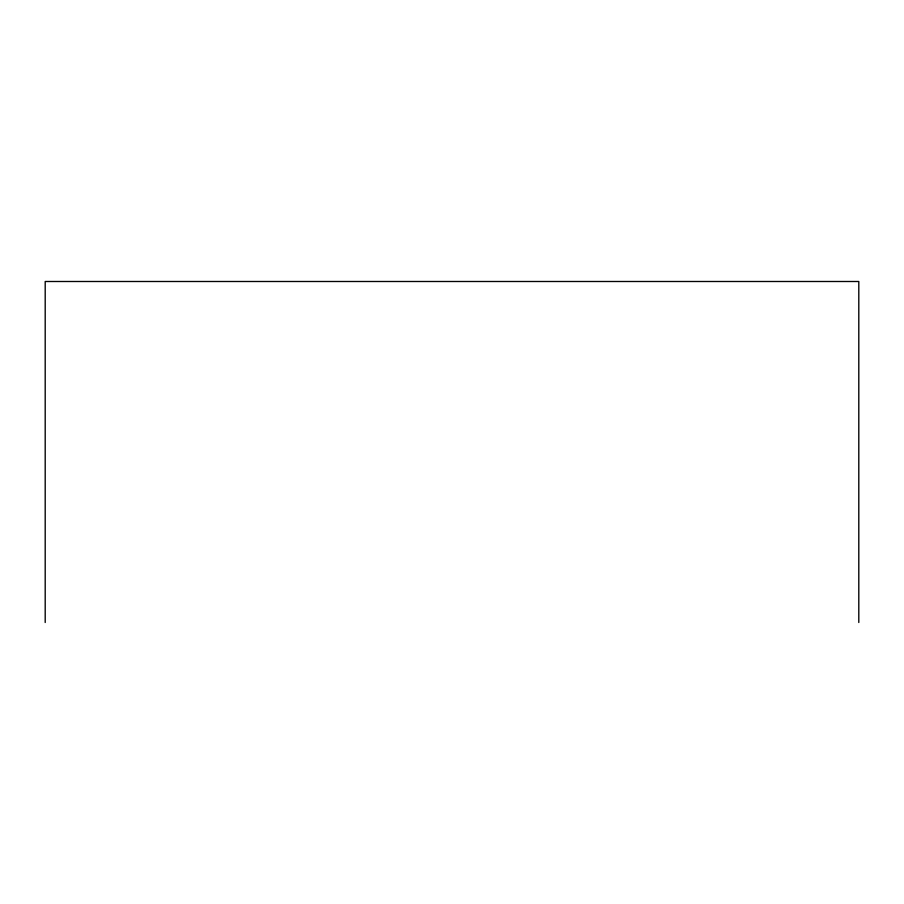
<?xml version="1.0" encoding="UTF-8"?>
<svg xmlns="http://www.w3.org/2000/svg" width="904" height="904" viewBox="0 0 904 904"><rect width="100%" height="100%" fill="white"/><g stroke="black" fill="none" stroke-linecap="round" stroke-linejoin="round"><path stroke-width="1.36" d="M858.8 622.506L858.8 281.494L45.2 281.494L45.2 622.506"/></g></svg>
